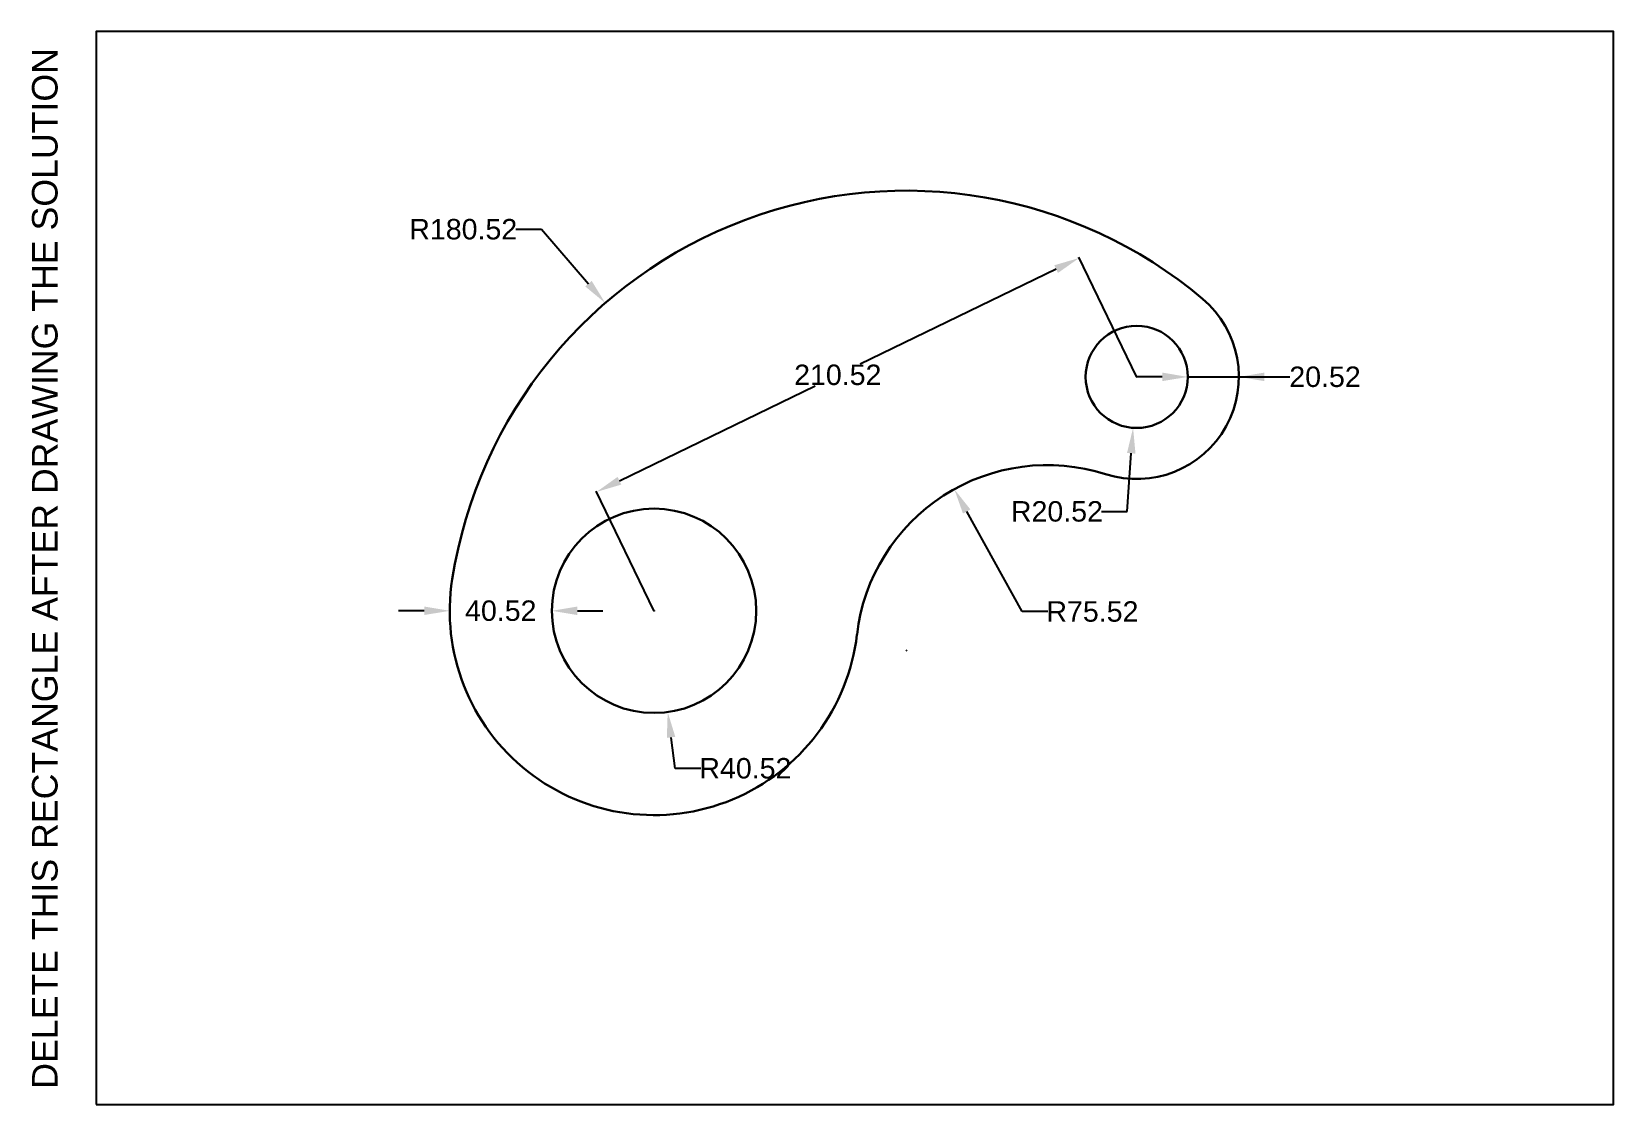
# Model space of a CAD drawing. Header units: millimetres. Extents: x -13 to 297, y 0 to 210.
import ezdxf

# ---------------------------------------------------------------- set-up
doc = ezdxf.new("R2010")
doc.units = ezdxf.units.MM
doc.layers.add('Comments', color=10, linetype='Continuous', lineweight=13, plot=False)
doc.layers.add('thick continuous', color=7, linetype='Continuous', lineweight=30)
doc.styles.get("Standard").update_dxf_attribs({"font": 'arial.ttf'})
doc.dimstyles.get("Standard").update_dxf_attribs({"dimtxt": 2.5, "dimasz": 2.5, "dimexe": 0.18, "dimexo": 0.0625, "dimgap": 0.09, "dimtad": 0, "dimtih": 1, "dimtoh": 1, "dimdec": 1, "dimzin": 0, "dimdsep": 46, "dimtxsty": 'Standard', "dimcen": 0.09, "dimadec": 0, "dimazin": 0, "dimtfac": 1, "dimtdec": 1, "dimtofl": 0, "dimtmove": 0, "dimatfit": 3, "dimfxl": 1, "dimtolj": 1, "dimtzin": 0, "dimarcsym": 0})

# ---------------------------------------------------------------- blocks, each defined once
blk = doc.blocks.new('*D0')
at = {"layer": 'Defpoints', "color": 0}
for p in [(192.42, 165.69), (203.69, 142.41), (109.2, 96.62)]:
    blk.add_point(p, dxfattribs=at)
at = {"layer": 'thick continuous', "color": 0, "lineweight": -2}
for p, q in [((203.67, 142.47), (192.34, 165.85)), ((187.92, 163.51), (149.57, 144.92)), ((102.43, 122.08), (140.77, 140.66)), ((109.18, 96.68), (97.85, 120.06))]:
    blk.add_line(p, q, dxfattribs=at)
at = {"layer": 'thick continuous', "color": 0}
for points in [[(188.28, 162.76), (187.55, 164.26), (192.42, 165.69)], [(102.06, 122.83), (102.79, 121.33), (97.93, 119.89)]]:
    blk.add_solid(points, dxfattribs=at)
at = {"layer": 'thick continuous', "color": 0, "insert": (145.17, 142.79), "char_height": 4, "attachment_point": 5}
blk.add_mtext('\\A1;210.52', dxfattribs=at)
blk = doc.blocks.new('*D1')
at = {"layer": 'Defpoints', "color": 0}
for p in [(69.2, 96.62), (69.2, 96.62), (89.2, 96.62)]:
    blk.add_point(p, dxfattribs=at)
at = {"layer": 'thick continuous', "color": 0, "lineweight": -2}
for p, q in [((64.2, 96.62), (59.2, 96.62)), ((69.2, 96.69), (69.2, 96.8)), ((89.2, 96.69), (89.2, 96.8)), ((94.2, 96.62), (99.2, 96.62))]:
    blk.add_line(p, q, dxfattribs=at)
at = {"layer": 'thick continuous', "color": 0}
for points in [[(64.2, 95.79), (64.2, 97.46), (69.2, 96.62)], [(94.2, 97.46), (94.2, 95.79), (89.2, 96.62)]]:
    blk.add_solid(points, dxfattribs=at)
at = {"layer": 'thick continuous', "color": 0, "insert": (79.2, 96.62), "char_height": 4, "attachment_point": 5}
blk.add_mtext('\\A1;40.52', dxfattribs=at)
blk = doc.blocks.new('*D2')
at = {"layer": 'Defpoints', "color": 0}
for p in [(203.69, 142.41), (202.98, 132.44)]:
    blk.add_point(p, dxfattribs=at)
at = {"layer": 'thick continuous', "color": 0}
for p, q in [((203.69, 142.37), (203.69, 142.46)), ((203.65, 142.41), (203.74, 142.41))]:
    blk.add_line(p, q, dxfattribs=at)
at = {"layer": 'thick continuous', "color": 0, "lineweight": -2}
for p, q in [((201.8, 116.06), (202.62, 127.45)), ((196.8, 116.06), (201.8, 116.06))]:
    blk.add_line(p, q, dxfattribs=at)
at = {"layer": 'thick continuous', "color": 0}
blk.add_solid([(203.45, 127.39), (201.79, 127.51), (202.98, 132.44)], dxfattribs=at)
at = {"layer": 'thick continuous', "color": 0, "insert": (188.07, 116.06), "char_height": 4, "attachment_point": 5}
blk.add_mtext('\\A1;R20.52', dxfattribs=at)
blk = doc.blocks.new('*D4')
at = {"layer": 'Defpoints', "color": 0}
for p in [(99.64, 156.88), (158.6, 88.87)]:
    blk.add_point(p, dxfattribs=at)
at = {"layer": 'thick continuous', "color": 0, "lineweight": -2}
for p, q in [((82.14, 171.3), (87.14, 171.3)), ((87.14, 171.3), (96.37, 160.65))]:
    blk.add_line(p, q, dxfattribs=at)
at = {"layer": 'thick continuous', "color": 0}
for p, q in [((158.55, 88.87), (158.64, 88.87)), ((158.6, 88.83), (158.6, 88.92))]:
    blk.add_line(p, q, dxfattribs=at)
blk.add_solid([(95.74, 160.11), (97, 161.2), (99.64, 156.88)], dxfattribs=at)
at = {"layer": 'thick continuous', "color": 0, "insert": (71.85, 171.3), "char_height": 4, "attachment_point": 5}
blk.add_mtext('\\A1;R180.52', dxfattribs=at)
blk = doc.blocks.new('*D5')
at = {"layer": 'Defpoints', "color": 0}
for p in [(167.98, 120.43), (186.18, 87.65)]:
    blk.add_point(p, dxfattribs=at)
at = {"layer": 'thick continuous', "color": 0, "lineweight": -2}
for p, q in [((181.28, 96.46), (170.4, 116.06)), ((186.28, 96.46), (181.28, 96.46))]:
    blk.add_line(p, q, dxfattribs=at)
at = {"layer": 'thick continuous', "color": 0}
blk.add_solid([(171.13, 116.46), (169.68, 115.65), (167.98, 120.43)], dxfattribs=at)
at = {"layer": 'thick continuous', "color": 0, "insert": (195.02, 96.46), "char_height": 4, "attachment_point": 5}
blk.add_mtext('\\A1;R75.52', dxfattribs=at)
blk = doc.blocks.new('*D6')
at = {"layer": 'Defpoints', "color": 0}
for p in [(109.2, 96.62), (111.87, 76.8)]:
    blk.add_point(p, dxfattribs=at)
at = {"layer": 'thick continuous', "color": 0}
for p, q in [((109.16, 96.62), (109.25, 96.62)), ((109.2, 96.58), (109.2, 96.67))]:
    blk.add_line(p, q, dxfattribs=at)
at = {"layer": 'thick continuous', "color": 0, "lineweight": -2}
for p, q in [((113.35, 65.77), (112.53, 71.85)), ((118.35, 65.77), (113.35, 65.77))]:
    blk.add_line(p, q, dxfattribs=at)
at = {"layer": 'thick continuous', "color": 0}
blk.add_solid([(113.36, 71.96), (111.71, 71.74), (111.87, 76.8)], dxfattribs=at)
at = {"layer": 'thick continuous', "color": 0, "insert": (127.08, 65.77), "char_height": 4, "attachment_point": 5}
blk.add_mtext('\\A1;R40.52', dxfattribs=at)
blk = doc.blocks.new('*D7')
at = {"layer": 'Defpoints', "color": 0}
for p in [(213.69, 142.41), (223.69, 142.41), (223.69, 142.41)]:
    blk.add_point(p, dxfattribs=at)
at = {"layer": 'thick continuous', "color": 0, "lineweight": -2}
for p, q in [((213.69, 142.48), (213.69, 142.59)), ((223.69, 142.48), (223.69, 142.59)), ((208.69, 142.41), (203.69, 142.41)), ((213.69, 142.41), (233.69, 142.41))]:
    blk.add_line(p, q, dxfattribs=at)
at = {"layer": 'thick continuous', "color": 0}
for points in [[(208.69, 141.58), (208.69, 143.25), (213.69, 142.41)], [(228.69, 143.25), (228.69, 141.58), (223.69, 142.41)]]:
    blk.add_solid(points, dxfattribs=at)
at = {"layer": 'thick continuous', "color": 0, "insert": (240.55, 142.41), "char_height": 4, "attachment_point": 5}
blk.add_mtext('\\A1;20.52', dxfattribs=at)

msp = doc.modelspace()

# ---------------------------------------------------------------- linework, layer by layer
msp.add_lwpolyline([(0, 0), (297, 0), (297, 210), (0, 210)], close=True)
at = {"layer": 'thick continuous'}
for centre, radius in [((203.69, 142.41), 10), ((109.2, 96.62), 20)]:
    msp.add_circle(centre, radius, dxfattribs=at)
for centre, radius, start, end in [((158.6, 88.87), 90, 49.895, 171.0836), ((203.69, 142.41), 20, 252.2697, 49.895), ((186.18, 87.65), 37.5, 72.2697, 173.3477), ((109.2, 96.62), 40, 171.0836, 353.3477)]:
    msp.add_arc(centre, radius, start, end, dxfattribs=at)

# ---------------------------------------------------------------- texts
at = {"layer": 'Comments'}
msp.add_text('DELETE THIS RECTANGLE AFTER DRAWING THE SOLUTION', height=5, rotation=90, dxfattribs=at).set_placement((-7.57, 3.05))

# ---------------------------------------------------------------- dimensions: what is measured, and where the dimension line sits
at = {"layer": 'thick continuous'}
for center, mpoint, text, picture, middle in [((158.6, 88.87), (99.64, 156.88), 'R180.52', '*D4', (71.85, 171.3)), ((203.69, 142.41), (202.98, 132.44), 'R20.52', '*D2', (188.07, 116.06)), ((186.18, 87.65), (167.98, 120.43), 'R75.52', '*D5', (195.02, 96.46)), ((109.2, 96.62), (111.87, 76.8), 'R40.52', '*D6', (127.08, 65.77))]:
    dim = msp.add_radius_dim(center=center, mpoint=mpoint, text=text, dimstyle='Standard', override={"dimtxt": 4, "dimasz": 5, "dimtfill": 0, "dimtfillclr": 257}, dxfattribs=at)
    dim.commit()
    dim.dimension.update_dxf_attribs({"geometry": picture, "text_midpoint": middle, "dimtype": 164})
dim = msp.add_aligned_dim(p1=(109.2, 96.62), p2=(203.69, 142.41), distance=25.86, text='210.52', dimstyle='Standard', override={"dimtxt": 4, "dimasz": 5, "dimlfac": 1, "dimtfill": 0, "dimtfillclr": 257}, dxfattribs=at)
dim.commit()
dim.dimension.update_dxf_attribs({"geometry": '*D0', "text_midpoint": (145.17, 142.79)})
for base, p1, p2, text, picture, middle in [((223.69, 142.41), (213.69, 142.41), (223.69, 142.41), '20.52', '*D7', (240.55, 142.41)), ((69.2, 96.62), (89.2, 96.62), (69.2, 96.62), '40.52', '*D1', (79.2, 96.62))]:
    dim = msp.add_linear_dim(base=base, p1=p1, p2=p2, text=text, dimstyle='Standard', override={"dimtxt": 4, "dimasz": 5, "dimlfac": 1}, dxfattribs=at)
    dim.commit()
    dim.dimension.update_dxf_attribs({"geometry": picture, "text_midpoint": middle})

doc.saveas('drawing.dxf')
